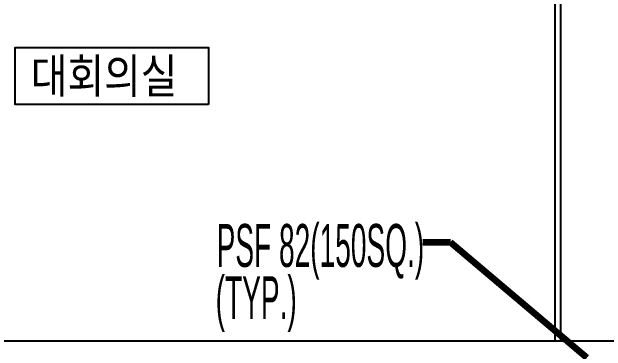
# Model space of a CAD drawing. Header units: millimetres. Extents: x 0 to 268175, y 0 to 74250.
# Drawn here: x 107694 to 112884, y 52358 to 55323 of the extents above; entities that cross this region are included whole.
import ezdxf
from ezdxf.enums import TextEntityAlignment as Align

# ---------------------------------------------------------------- set-up
doc = ezdxf.new("R2010")
doc.units = ezdxf.units.MM
doc.header["$LTSCALE"] = 200
doc.linetypes.add('CEN-GAUN', pattern=[32.2, 30, -1, 0.2, -1])
for name, color, linetype in [('1 CEN', 15, 'CEN-GAUN'), ('BA', 9, 'Continuous'), ('PIPE RACK', 6, 'Continuous')]:
    doc.layers.add(name, color=color, linetype=linetype)
doc.styles.add('GHS_DIM', font='romans.shx', dxfattribs={"width": 0.7, "bigfont": 'ghs.shx'})
doc.styles.add('SUNJIN', font='malgun.ttf')
doc.styles.add('돋움체', font='gulim.ttc')
doc.dimstyles.new('LEADER50', dxfattribs={"dimscale": 0, "dimtxt": 100, "dimasz": 100, "dimexe": 50, "dimexo": 50, "dimgap": 40, "dimtad": 1, "dimdec": 0, "dimdsep": 46, "dimtxsty": 'GHS_DIM', "dimcen": 2.5, "dimclrd": 1, "dimclre": 1, "dimclrt": 2, "dimadec": 0, "dimazin": 0, "dimtfac": 1, "dimtdec": 0, "dimtofl": 0, "dimtmove": 0, "dimatfit": 3, "dimfxl": 30, "dimtvp": 1, "dimtolj": 1, "dimtzin": 0, "dimarcsym": 0})

msp = doc.modelspace()

# ---------------------------------------------------------------- linework, layer by layer
at = {"layer": '1 CEN'}
msp.add_line((93759, 52448.2), (120685.2, 52448.2), dxfattribs=at)
at = {"layer": 'BA'}
for p, q in [((112435.2, 55448.2), (112435.2, 52448.2)), ((112485.2, 55448.2), (112485.2, 52448.2)), ((94385.2, 52448.2), (115920.2, 52448.2))]:
    msp.add_line(p, q, dxfattribs=at)
msp.add_lwpolyline([(109411.3, 54512.8), (107722.6, 54512.8), (107722.6, 55012.8), (109411.3, 55012.8)], close=True, dxfattribs=at)

# ---------------------------------------------------------------- texts
at = {"layer": 'BA', "style": 'SUNJIN', "width": 0.85}
msp.add_text('대회의실', height=300, dxfattribs=at).set_placement((107859.4, 54762.2), align=Align.MIDDLE_LEFT)
at = {"layer": 'PIPE RACK', "style": '돋움체', "width": 0.5}
for s, p in [('PSF 82(150SQ.)', (109482, 53281.4, 0)), ('(TYP.)', (109473.6, 52824.9, 0))]:
    msp.add_text(s, height=375, dxfattribs=at).set_placement(p, align=Align.MIDDLE_LEFT)

# ---------------------------------------------------------------- leaders
at = {"color": 30}
msp.add_leader([(112714.6, 52298.2), (111525.5, 53306.9), (111284.4, 53306.9)], dimstyle='LEADER50', override={"dimscale": 1, "dimtxt": 100, "dimasz": 100, "dimgap": 40, "dimtad": 0, "dimtxsty": 'GHS_DIM', "dimclrd": 1, "dimlwd": 65534}, dxfattribs=at)

doc.saveas('drawing.dxf')
